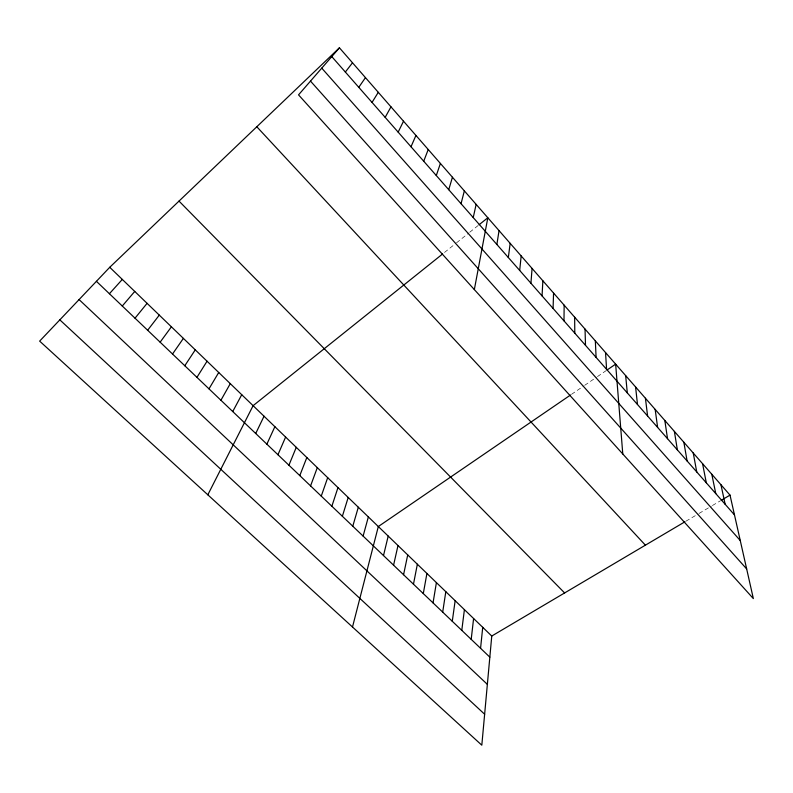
<?xml version="1.0" encoding="UTF-8"?>
<svg xmlns="http://www.w3.org/2000/svg" width="793" height="793" viewBox="0 0 793 793"><rect width="100%" height="100%" fill="white"/><g stroke="black" fill="none" stroke-linecap="round" stroke-linejoin="round"><path stroke-width="0.59" stroke-dasharray="3.96 2.97" d="M444.476 252.471L455.608 243.56M456.54 242.807L468.752 233.033M469.704 232.27L478.248 225.43M571.495 394.349L583.638 386.032M584.659 385.339L596.475 377.25M597.426 376.606L606.021 370.718M685.905 521.209L698.048 514.033M699.069 513.428L711.351 506.162M712.382 505.547L720.649 500.661"/><path stroke-width="1.19" d="M563.992 320.858L564.15 305.166M553.078 308.437L553.564 293.033M542.055 295.898L542.868 280.791M530.933 283.23L532.073 268.43M109.741 267.291L491.759 636.036L481.817 745.192L39.65 341.119L109.741 267.291L339.424 47.808L730.016 495.119L753.35 598.586L298.535 94.863L339.424 47.808M480.568 648.287L482.719 627.303M519.693 270.443L521.17 255.941M471.211 639.346L473.599 618.51M461.784 630.346L464.411 609.639M508.333 257.517L510.167 243.342M452.278 621.266L455.152 600.697M442.692 612.107L445.815 591.687M496.874 244.472L499.045 230.614M433.037 602.878L436.408 582.607M423.293 593.57L426.921 573.448M474.343 289.574L487.824 217.758L479.21 224.657M413.47 584.193L417.356 564.22M403.568 574.727L407.721 554.912M473.233 217.569L476.147 204.386M393.576 565.191L397.997 545.534M383.505 555.566L388.203 536.068M461.05 203.702L464.351 190.875M352.498 627.015L378.32 526.532L570.494 395.033M363.115 536.078L368.358 516.917M352.786 526.215L358.317 507.223M448.739 189.696L452.436 177.236M342.368 516.263L348.196 497.449M331.861 506.231L337.977 487.596M436.299 175.531L440.393 163.447M321.264 496.101L327.687 477.654M310.578 485.891L317.299 467.632M423.72 161.217L428.23 149.51M299.794 475.592L306.832 457.521M288.92 465.204L296.265 447.331M277.946 454.726L285.619 437.052M411.012 146.755L415.938 135.434M266.874 444.149L274.874 426.684M255.713 433.484L264.039 416.226M398.165 132.134L403.518 121.21M207.825 494.802L253.106 405.669L442.633 253.948M232.736 411.537L241.746 394.706M385.17 117.354L390.969 106.837M220.92 400.247L230.287 383.643M208.985 388.848L218.729 372.482M372.046 102.406L378.281 92.315M196.942 377.349L207.052 361.221M184.789 365.742L195.276 349.852M358.773 87.309L365.464 77.635M172.527 354.015L183.391 338.383M160.136 342.189L171.407 326.805M147.637 330.245L159.294 315.118M345.351 72.034L352.508 62.796M135.018 318.191L147.082 303.332M122.281 306.019L134.751 291.428M109.414 293.727L122.31 279.414M606.982 370.063L615.646 364.136L622.783 453.983M491.759 636.036L684.904 521.804M721.689 500.046L730.016 495.119M59.832 319.857L484.642 714.245M79.082 299.585L487.358 684.369M96.419 281.317L489.836 657.149M179.01 201.095L564.616 592.946M256.803 126.751L645.403 545.168M310.489 81.104L746.659 568.928M321.75 68.139L740.265 540.539M331.781 56.59L734.477 514.885M720.946 484.731L725.169 504.298M711.797 474.254L715.782 493.613M702.568 463.677L706.315 482.828M693.251 453.011L696.75 471.954M683.853 442.256L687.105 460.971M674.377 431.392L677.371 449.889M664.812 420.439L667.537 438.707M655.157 409.386L657.625 427.417M645.413 398.225L647.603 416.018M635.58 386.964L637.503 404.519M625.657 375.604L627.303 392.902M605.535 352.558L606.595 369.35M595.335 340.881L596.098 357.405M585.036 329.085L585.502 345.342M574.647 317.18L574.796 333.159"/></g></svg>
